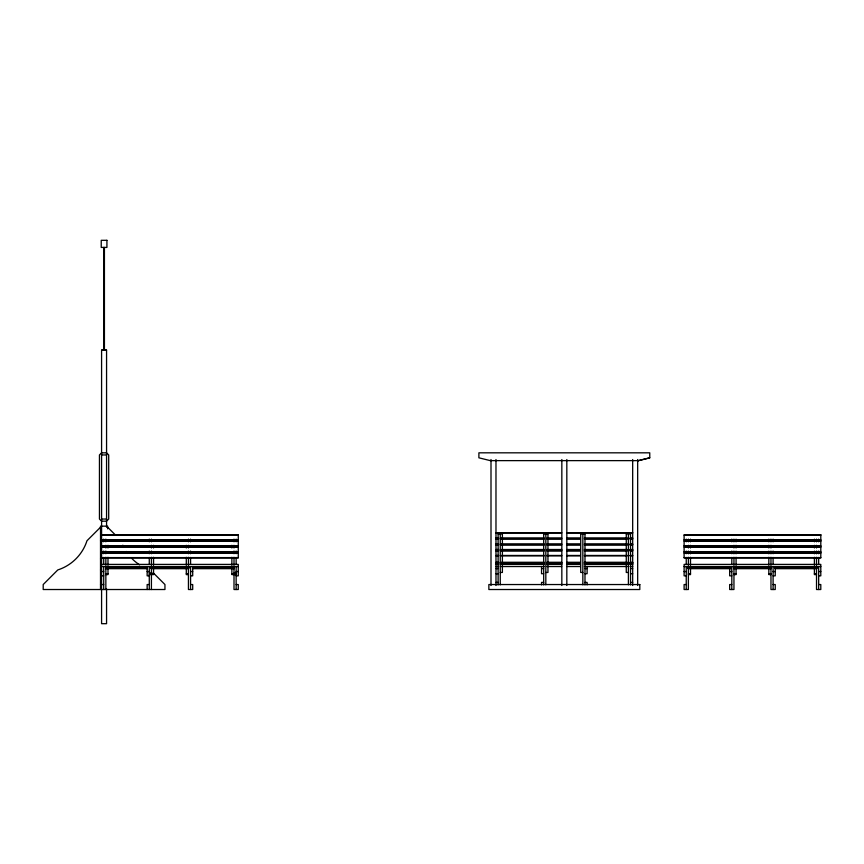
<?xml version="1.0" encoding="UTF-8"?>
<svg xmlns="http://www.w3.org/2000/svg" width="864" height="864" viewBox="0 0 864 864"><rect width="100%" height="100%" fill="white"/><g stroke="black" fill="none" stroke-linecap="round" stroke-linejoin="round"><path stroke-width="1.3" d="M100.667 527.072L86.983 540.745A45.23 45.23 0 0 1 57.791 569.938L43.2 584.539L43.2 589.518L164.948 589.518L164.948 584.539L153.09 572.681M649.76 457.812L638.377 460.652L649.76 457.812L649.76 452.822L478.894 452.822L478.894 457.812L490.288 460.631L638.485 460.631M101.585 349.952L106.564 349.952M101.585 454.961L106.564 454.961M101.585 519.037L106.564 519.037M495.979 532.656L561.654 532.656M567.011 532.656L632.675 532.656M495.979 533.012L561.654 533.012M567.011 533.012L632.675 533.012M498.118 533.93L502.394 533.855M543.683 533.93L547.96 533.855M580.705 533.855L584.982 533.93M626.27 533.855L630.547 533.93M101.585 534.794L238.27 534.794L238.27 540.065L101.585 540.065M101.585 535.151L238.27 535.151M684.104 535.151L820.8 535.151M495.979 537.926L498.668 537.926M501.347 537.926L544.234 537.926M546.912 537.926L561.654 537.926M567.011 537.926L580.414 537.926M584.431 537.926L627.318 537.926M629.996 537.926L632.675 537.926M495.979 538.628L498.668 538.628M501.347 538.628L544.234 538.628M546.912 538.628L561.654 538.628M567.011 538.628L580.414 538.628M584.431 538.628L627.318 538.628M629.996 538.628L632.675 538.628M495.979 538.985L498.668 538.985M501.347 538.985L544.234 538.985M546.912 538.985L561.654 538.985M567.011 538.985L580.414 538.985M584.431 538.985L627.318 538.985M629.996 538.985L632.675 538.985M101.585 539.708L238.27 539.708M684.104 539.708L820.8 539.708M100.516 540.745L238.27 540.756L238.27 546.026L101.585 546.026M101.585 541.112L238.27 541.112M684.104 541.112L820.8 541.112M495.979 543.899L498.668 543.899M501.347 543.899L544.234 543.899M546.912 543.899L561.654 543.899M567.011 543.899L580.414 543.899M584.431 543.899L627.318 543.899M629.996 543.899L632.675 543.899M495.979 544.59L498.668 544.59M501.347 544.59L544.234 544.59M546.912 544.59L561.654 544.59M567.011 544.59L580.414 544.59M584.431 544.59L627.318 544.59M629.996 544.59L632.675 544.59M495.979 544.946L498.668 544.946M501.347 544.946L544.234 544.946M546.912 544.946L561.654 544.946M567.011 544.946L580.414 544.946M584.431 544.946L627.318 544.946M629.996 544.946L632.675 544.946M101.585 545.67L238.27 545.67M684.104 545.67L820.8 545.67M101.585 546.728L238.27 546.728L238.27 551.999L101.585 551.999M101.585 547.085L238.27 547.085M684.104 547.085L820.8 547.085M495.979 549.504L498.668 549.504M501.347 549.504L544.234 549.504M546.912 549.504L561.654 549.504M567.011 549.504L580.414 549.504M584.431 549.504L627.318 549.504M629.996 549.504L632.675 549.504M495.979 549.86L498.668 549.86M501.347 549.86L544.234 549.86M546.912 549.86L561.654 549.86M567.011 549.86L580.414 549.86M584.431 549.86L627.318 549.86M629.996 549.86L632.675 549.86M495.979 550.552L498.668 550.552M501.347 550.552L544.234 550.552M546.912 550.552L561.654 550.552M567.011 550.552L580.414 550.552M584.431 550.552L627.318 550.552M629.996 550.552L632.675 550.552M495.979 550.908L498.668 550.908M501.347 550.908L544.234 550.908M546.912 550.908L561.654 550.908M567.011 550.908L580.414 550.908M584.431 550.908L627.318 550.908M629.996 550.908L632.675 550.908M101.585 551.642L238.27 551.642M684.104 551.642L820.8 551.642M101.585 552.69L238.27 552.69L238.27 557.96L101.585 557.96M101.585 553.046L238.27 553.046M684.104 553.046L820.8 553.046M495.979 555.466L498.668 555.466M501.347 555.466L544.234 555.466M546.912 555.466L561.654 555.466M567.011 555.466L580.414 555.466M584.431 555.466L627.318 555.466M629.996 555.466L632.675 555.466M495.979 555.822L498.668 555.822M501.347 555.822L544.234 555.822M546.912 555.822L561.654 555.822M567.011 555.822L580.414 555.822M584.431 555.822L627.318 555.822M629.996 555.822L632.675 555.822M101.585 557.604L238.27 557.604M684.104 557.604L820.8 557.604M100.516 558.868L101.585 558.868M495.979 562.28L498.668 562.28M501.347 562.28L544.234 562.28M546.912 562.28L561.654 562.28M567.011 562.28L580.414 562.28M584.431 562.28L627.318 562.28M629.996 562.28L632.675 562.28M495.979 562.734L498.668 562.734M501.347 562.734L544.234 562.734M546.912 562.734L561.654 562.734M567.011 562.734L580.414 562.734M584.431 562.734L627.318 562.734M629.996 562.734L632.675 562.734M495.979 562.831L498.668 562.831M501.347 562.831L544.234 562.831M546.912 562.831L561.654 562.831M567.011 562.831L580.414 562.831M584.431 562.831L627.318 562.831M629.996 562.831L632.675 562.831M495.979 563.393L498.668 563.296M501.347 563.296L544.234 563.393M546.912 563.393L561.654 563.393M567.011 563.393L580.414 563.296M584.431 563.393L627.318 563.296M629.996 563.393L632.675 563.296M495.979 563.857L498.668 563.954M501.347 563.857L544.234 563.954M546.912 563.954L561.654 563.954M567.011 563.954L580.414 563.857M584.431 563.954L627.318 563.857M629.996 563.954L632.675 563.857M101.585 564.408L238.27 564.408L238.27 575.845L236.142 575.845M495.979 564.419L498.668 564.419M501.347 564.419L544.234 564.419M546.912 564.419L561.654 564.419M567.011 564.419L580.414 564.419M584.431 564.419L627.318 564.419M629.996 564.419L632.675 564.419M101.585 566.536L238.27 566.536M495.979 566.536L498.668 566.536M501.347 566.536L544.234 566.536M546.912 566.536L561.654 566.536M567.011 566.536L580.414 566.536M584.431 566.536L627.318 566.536M629.996 566.536L632.675 566.536M684.104 566.536L820.8 566.536M105.602 567L147.15 567M151.168 567L188.687 567M192.704 567L234.252 567M688.122 567L731.009 567M733.687 567L771.217 567M775.235 567L816.782 567M105.602 567.097L147.15 567.097M151.168 567.097L188.687 567.097M192.704 567.097L234.252 567.097M688.122 567.097L731.009 567.097M733.687 567.097L771.217 567.097M775.235 567.097L816.782 567.097M105.602 567.562L147.15 567.562M151.168 567.562L188.687 567.562M192.704 567.562L234.252 567.562M688.122 567.562L731.009 567.562M733.687 567.562L771.217 567.562M775.235 567.562L816.782 567.562M105.602 567.659L147.15 567.659M151.168 567.659L188.687 567.659M192.704 567.659L234.252 567.659M688.122 567.659L731.009 567.659M733.687 567.659L771.217 567.659M775.235 567.659L816.782 567.659M105.602 568.112L147.15 568.112M151.168 568.112L188.687 568.112M192.704 568.112L234.252 568.112M688.122 568.112L731.009 568.112M733.687 568.112L771.217 568.112M775.235 568.112L816.782 568.112M105.602 568.22L147.15 568.22M151.168 568.22L188.687 568.22M192.704 568.22L234.252 568.22M688.122 568.22L731.009 568.22M733.687 568.22L771.217 568.22M775.235 568.22L816.782 568.22M105.602 568.674L147.15 568.674M151.168 568.674L188.687 568.674M192.704 568.674L234.252 568.674M495.979 568.588L498.118 568.588M541.544 568.588L543.683 568.588M584.982 568.588L587.11 568.588M630.547 568.588L632.675 568.588M688.122 568.674L731.009 568.674M733.687 568.674L771.217 568.674M775.235 568.674L816.782 568.674M100.516 569.938L101.585 569.938M101.585 571.547L103.712 571.547M147.15 571.547L149.278 571.547M190.577 571.547L192.704 571.547M236.142 571.547L238.27 571.547M684.104 571.547L686.243 571.547M729.67 571.547L731.808 571.547M773.096 571.547L775.235 571.547M818.662 571.547L820.8 571.547M500.256 572.465L502.394 572.465L502.394 533.012M545.821 572.465L547.96 572.465L547.96 533.012M582.844 572.465L580.705 572.465L580.705 533.012M628.409 572.465L626.27 572.465L626.27 533.012M149.278 573.016L151.416 573.016M234.004 573.016L236.142 573.016M495.979 573.718L498.118 573.718M543.683 573.718L541.544 573.718L541.544 566.492M584.982 573.718L587.11 573.718L587.11 566.492M630.547 573.718L632.675 573.718M105.851 573.772L107.989 573.772M151.416 573.772L153.554 573.772M186.3 573.772L188.438 573.772M231.865 573.772L234.004 573.772M688.381 573.772L690.509 573.772M733.946 573.772L736.074 573.772M768.83 573.772L770.969 573.772M814.396 573.772L816.523 573.772M105.851 574.603L107.989 574.603L107.989 567.95M149.278 574.592L153.554 574.603L153.554 567.95M188.438 574.603L186.3 574.603L186.3 567.95M236.142 574.592L231.865 574.603L231.865 567.95M688.381 574.603L690.509 574.603L690.509 567.95M733.946 574.603L736.074 574.603L736.074 567.95M770.969 574.603L768.83 574.603L768.83 567.95M816.523 574.603L814.396 574.603L814.396 567.95M101.585 575.845L103.712 575.845M149.278 575.845L147.15 575.845L147.15 566.536M190.577 575.845L192.704 575.845L192.704 566.536M686.243 575.845L684.104 575.845L684.104 564.408L820.8 564.408L820.8 575.845L818.662 575.845M731.808 575.845L729.67 575.845L729.67 566.536M773.096 575.845L775.235 575.845L775.235 566.536M495.979 582.401L498.118 582.401M543.683 582.401L541.544 582.401L541.544 584.896M584.982 582.401L587.11 582.401L587.11 584.896M630.547 582.401L632.675 582.401M100.516 584.539L103.712 584.539M149.278 584.539L147.15 584.539L147.15 589.518M190.577 584.539L192.704 584.539L192.704 589.518L188.438 589.518L188.438 566.536M236.142 584.539L238.27 584.539L238.27 589.518L234.004 589.518L234.004 566.536M686.243 584.539L684.104 584.539L684.104 589.518L688.381 589.518L688.381 566.536M731.808 584.539L729.67 584.539L729.67 589.518L733.946 589.518L733.946 566.536M773.096 584.539L775.235 584.539L775.235 589.518L770.969 589.518L770.969 566.536M818.662 584.539L820.8 584.539L820.8 589.518L816.523 589.518L816.523 566.536M106.564 526.154L115.69 535.28M818.662 539.125L818.662 541.782M818.662 551.059L818.662 553.716M818.662 557.453L818.662 564.322M818.662 566.536L818.662 589.518M816.523 539.125L816.523 541.814M816.523 545.314L816.523 547.97M816.523 551.059L816.523 553.792M816.523 557.291L816.523 565.283M814.396 539.147L814.396 541.814M814.396 545.314L814.396 547.97M814.396 551.135L814.396 553.792M814.396 557.291L814.396 565.283M773.096 539.125L773.096 541.782M773.096 551.059L773.096 553.716M773.096 557.453L773.096 564.322M773.096 566.536L773.096 589.518M770.969 539.125L770.969 541.814M770.969 545.314L770.969 547.97M770.969 551.059L770.969 553.792M770.969 557.291L770.969 565.283M768.83 539.147L768.83 541.814M768.83 545.314L768.83 547.97M768.83 551.135L768.83 553.792M768.83 557.291L768.83 565.283M736.074 539.147L736.074 541.814M736.074 545.314L736.074 547.97M736.074 551.135L736.074 553.792M736.074 557.291L736.074 565.283M733.946 539.125L733.946 541.814M733.946 545.314L733.946 547.97M733.946 551.059L733.946 553.792M733.946 557.291L733.946 565.283M731.808 539.125L731.808 541.782M731.808 551.059L731.808 553.716M731.808 557.453L731.808 564.322M731.808 566.536L731.808 589.518M690.509 539.147L690.509 541.814M690.509 545.314L690.509 547.97M690.509 551.135L690.509 553.792M690.509 557.291L690.509 565.283M688.381 539.125L688.381 541.814M688.381 545.314L688.381 547.97M688.381 551.059L688.381 553.792M688.381 557.291L688.381 565.283M686.243 539.125L686.243 541.782M686.243 551.059L686.243 553.716M686.243 557.453L686.243 564.322M686.243 566.536L686.243 589.518M637.664 459.529L637.664 585.5M632.675 459.529L632.675 585.5M630.547 533.012L630.547 584.896M628.409 533.012L628.409 584.831M584.982 533.012L584.982 584.896M582.844 533.012L582.844 584.831M566.827 459.529L566.827 585.5M561.838 459.529L561.838 585.5M545.821 533.012L545.821 584.831M543.683 533.012L543.683 584.896M500.256 533.012L500.256 584.831M498.118 533.012L498.118 584.896M495.979 459.529L495.979 585.5M491 459.529L491 585.5M236.142 539.125L236.142 541.782M236.142 551.059L236.142 553.716M236.142 557.453L236.142 564.322M236.142 566.536L236.142 589.518M234.004 539.125L234.004 541.782M234.004 545.314L234.004 547.97M234.004 551.059L234.004 553.716M234.004 557.291L234.004 565.283M231.865 540.065L231.865 541.112M231.865 545.314L231.865 547.97M231.865 551.999L231.865 553.046M231.865 557.291L231.865 565.283M190.577 539.125L190.577 541.782M190.577 551.059L190.577 553.716M190.577 557.453L190.577 564.322M190.577 566.536L190.577 589.518M188.438 539.125L188.438 541.782M188.438 545.314L188.438 547.97M188.438 551.059L188.438 553.716M188.438 557.291L188.438 565.283M186.3 540.065L186.3 541.112M186.3 545.314L186.3 547.97M186.3 551.999L186.3 553.046M186.3 557.291L186.3 565.283M153.554 540.065L153.554 541.112M153.554 545.314L153.554 547.97M153.554 551.999L153.554 553.046M153.554 557.291L153.554 565.283M151.416 539.125L151.416 541.782M151.416 545.314L151.416 547.97M151.416 551.059L151.416 553.716M151.416 557.291L151.416 565.283M151.416 566.536L151.416 589.518M149.278 539.125L149.278 541.782M149.278 551.059L149.278 553.716M149.278 557.453L149.278 564.322M149.278 566.536L149.278 589.518M107.989 540.065L107.989 541.112M107.989 545.314L107.989 547.97M107.989 551.999L107.989 553.046M107.989 557.291L107.989 565.283M107.633 528.854L107.633 526.154L100.516 526.154L100.516 589.518M106.564 527.202L106.564 350.309L101.585 350.309L101.585 623.689L106.564 623.689L106.564 588.848M105.851 539.125L105.851 541.782M105.851 545.314L105.851 547.97M105.851 551.059L105.851 553.716M105.851 557.291L105.851 565.283M105.851 566.536L105.851 589.518M104.425 247.428L104.425 349.952M103.712 247.428L103.712 349.952M103.712 539.125L103.712 541.782M103.712 551.059L103.712 553.716M103.712 557.453L103.712 564.322M103.712 566.536L103.712 589.518M139.622 564.851A45.23 45.23 0 0 1 132.224 558.868M127.602 553.435A45.23 45.23 0 0 1 126.252 551.48M123.876 547.355A45.23 45.23 0 0 1 122.85 545.195M101.585 452.822L99.446 454.961L99.446 519.037L101.585 521.176L106.564 521.176L108.702 519.037L108.702 454.961L106.564 452.822L101.585 452.822M106.92 240.311L101.228 240.311L101.228 247.428L106.92 247.428L106.92 240.311M820.8 534.794L684.104 534.794L684.104 540.065L820.8 540.065L820.8 534.794M820.8 540.756L684.104 540.756L684.104 546.026L820.8 546.026L820.8 540.756M820.8 546.728L684.104 546.728L684.104 551.999L820.8 551.999L820.8 546.728M820.8 552.69L684.104 552.69L684.104 557.96L820.8 557.96L820.8 552.69M639.803 584.539L488.862 584.539L488.862 589.518L639.803 589.518L639.803 584.539"/></g></svg>
